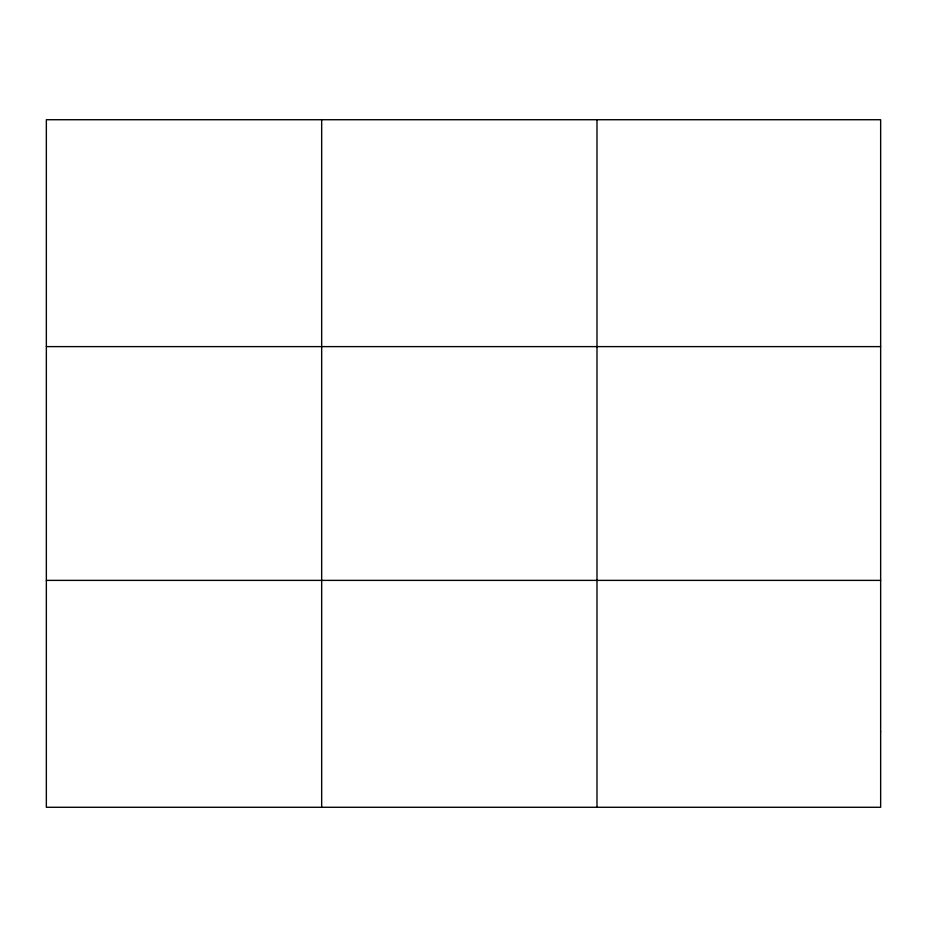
<?xml version="1.0" encoding="UTF-8"?>
<svg xmlns="http://www.w3.org/2000/svg" width="927" height="927" viewBox="0 0 927 927"><rect width="100%" height="100%" fill="white"/><g stroke="black" fill="none" stroke-linecap="round" stroke-linejoin="round"><path stroke-width="1.39" d="M321.669 807.278L321.669 119.722M596.988 807.278L596.988 119.722M46.35 346.617L880.65 346.617M46.35 580.383L880.65 580.383M880.65 731.646L880.65 807.278L46.35 807.278L46.35 119.722L880.65 119.722L880.65 731.646"/></g></svg>
